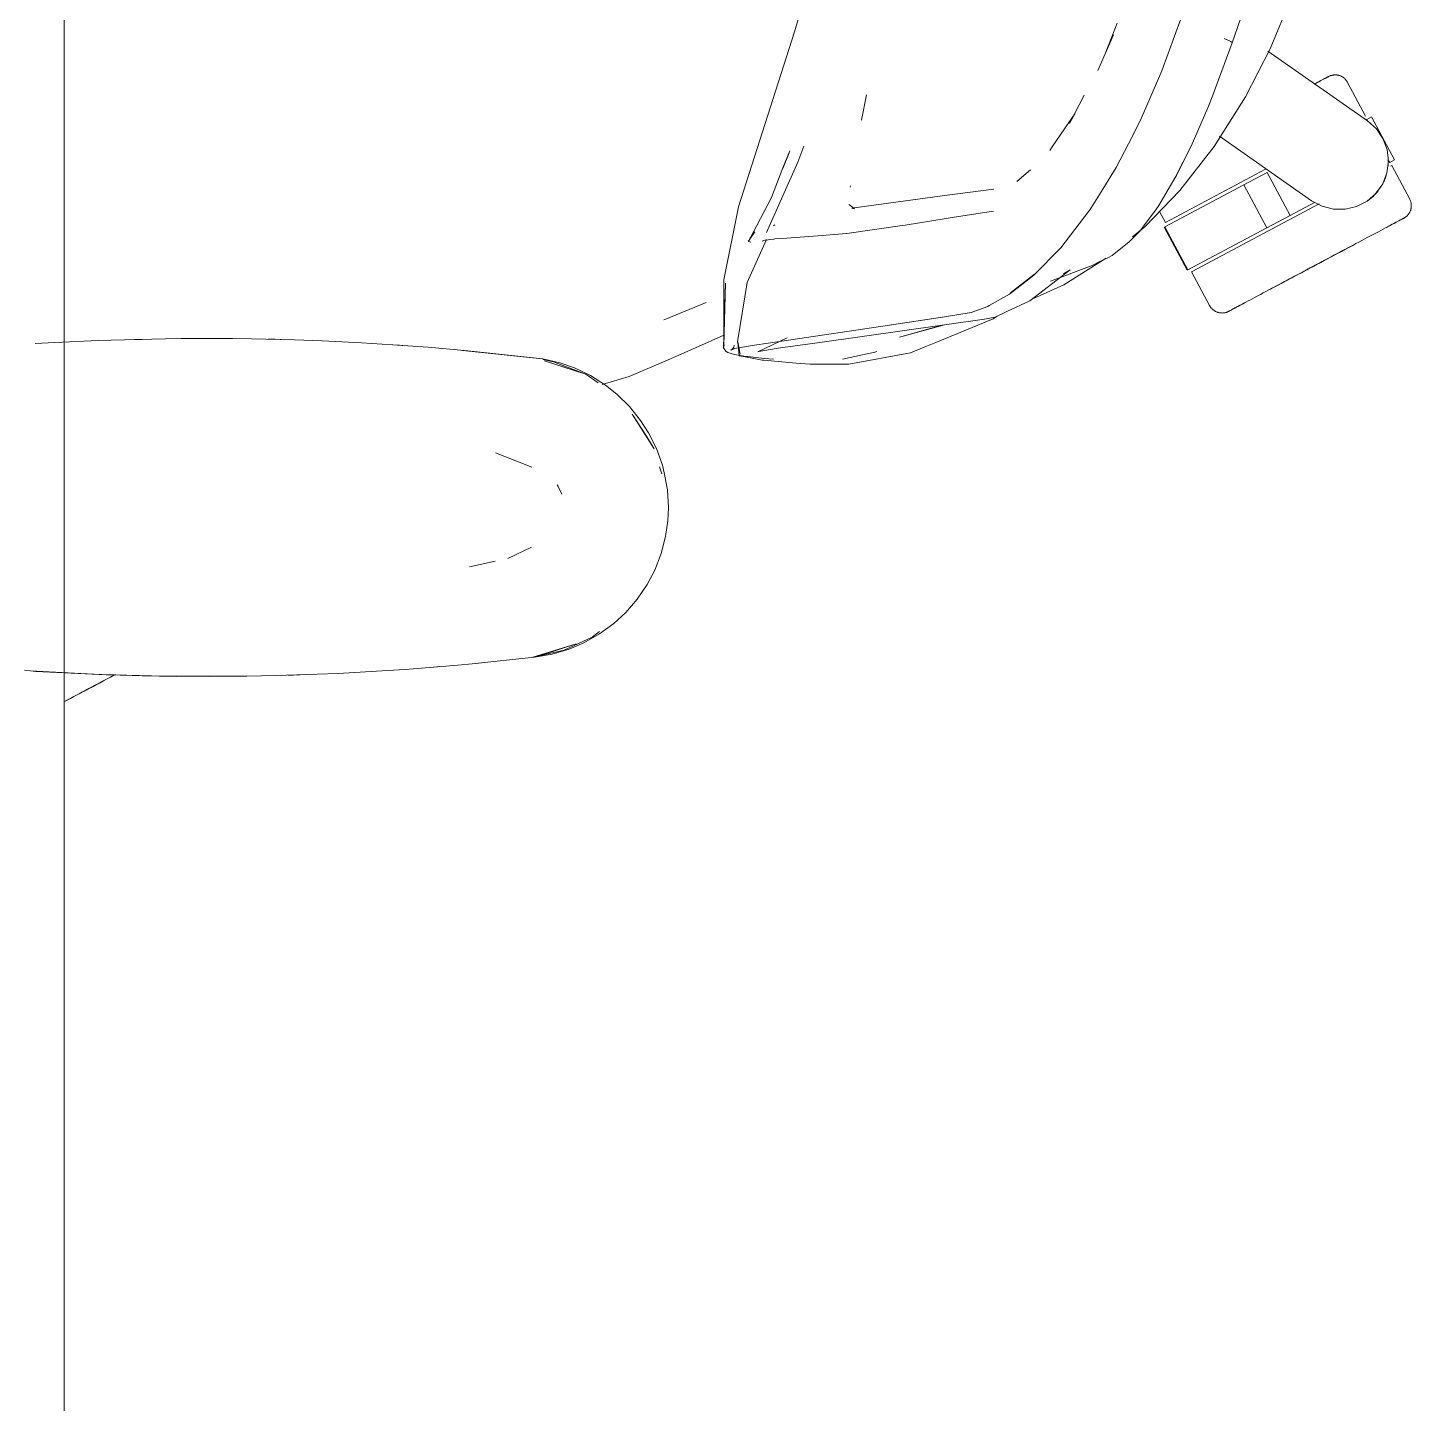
# Model space of a CAD drawing. Header units: millimetres. Extents: x 155920 to 295199, y -4084 to 97293.
# Drawn here: x 196222.9 to 196619.8, y 31136.2 to 31530.8 of the extents above; entities that cross this region are included whole.
import ezdxf

# ---------------------------------------------------------------- set-up
doc = ezdxf.new("R2010")
doc.units = ezdxf.units.MM
doc.header["$MEASUREMENT"] = 0
doc.layers.add('G-IMPT', color=8, linetype='CONTINUOUS', lineweight=9)
doc.layers.add('I-FURN', color=8, linetype='CONTINUOUS', lineweight=9)

msp = doc.modelspace()

# ---------------------------------------------------------------- linework, layer by layer
at = {"layer": 'G-IMPT'}
for p, q in [((196442.82, 31529.6), (196452, 31559.57)), ((196586.81, 31542.69), (196579.29, 31524.71)), ((196548.25, 31518.41), (196553.71, 31533.29)), ((196568.42, 31526.4), (196570.82, 31533.33)), ((196442.82, 31529.6), (196426.83, 31479.36)), ((196532.02, 31523.29), (196534.74, 31530.37)), ((196535.41, 31532.09), (196534.74, 31530.37)), ((196532.02, 31523.29), (196534.33, 31528.73)), ((196562.88, 31511.44), (196568.45, 31526.4)), ((196567.19, 31527.18), (196566.13, 31527.61)), ((196566.13, 31527.61), (196566.72, 31527.38)), ((196567.19, 31527.18), (196566.72, 31527.38)), ((196567.19, 31527.18), (196567.83, 31526.9)), ((196567.19, 31527.18), (196568.01, 31526.8)), ((196567.83, 31526.9), (196568.01, 31526.8)), ((196568.42, 31526.53), (196568.01, 31526.8)), ((196568.01, 31526.8), (196568.41, 31526.58)), ((196568.42, 31526.53), (196568.41, 31526.58)), ((196568.45, 31526.4), (196568.42, 31526.53)), ((196568.42, 31526.53), (196568.42, 31526.4)), ((196529.83, 31518.44), (196532.02, 31523.29)), ((196572.2, 31510.94), (196579.29, 31524.71)), ((196548.25, 31518.41), (196542.08, 31504.18)), ((196463.54, 31511.49), (196462.13, 31504.23)), ((196525.95, 31511.4), (196521.77, 31503.29)), ((196561.4, 31507.76), (196562.88, 31511.44)), ((196563.23, 31496.64), (196572.2, 31510.94)), ((196523.27, 31506.07), (196520.71, 31502.31)), ((196523.27, 31506.07), (196521.77, 31503.29)), ((196556.63, 31496.8), (196561.4, 31507.76)), ((196520.32, 31501.73), (196516.82, 31496.6)), ((196520.71, 31502.31), (196520.32, 31501.73)), ((196538.69, 31497.45), (196542.08, 31504.18)), ((196538.69, 31497.45), (196535.12, 31490.66)), ((196441.53, 31495.44), (196439.5, 31490.34)), ((196439.5, 31490.34), (196441.3, 31494.87)), ((196439.51, 31490.54), (196441.53, 31495.44)), ((196445.55, 31496.76), (196443.81, 31492.18)), ((196516.82, 31496.6), (196516.07, 31495.5)), ((196556.63, 31496.8), (196552.1, 31487.74)), ((196556.41, 31496.35), (196552.1, 31487.74)), ((196556.63, 31496.8), (196552.41, 31488.34)), ((196563.23, 31496.64), (196553.42, 31484.04)), ((196556.41, 31496.35), (196556.63, 31496.8)), ((196443.81, 31492.18), (196434.88, 31472.02)), ((196436.26, 31482.07), (196439.51, 31490.54)), ((196510.55, 31489.97), (196506.64, 31486.63)), ((196531.35, 31484.44), (196535.12, 31490.66)), ((196552.1, 31487.74), (196547.37, 31479.75)), ((196552.1, 31487.74), (196552.41, 31488.34)), ((196436.26, 31482.07), (196430.98, 31471.97)), ((196458.86, 31485.01), (196458.91, 31485.36)), ((196486.7, 31482.69), (196459.36, 31478.95)), ((196486.7, 31482.69), (196500.05, 31484.46)), ((196500.05, 31484.46), (196499.58, 31484.32)), ((196531.35, 31484.44), (196527.47, 31478.34)), ((196543.46, 31473.75), (196553.42, 31484.04)), ((196426.83, 31479.36), (196422.64, 31458.4)), ((196458.51, 31480.06), (196460.07, 31478.82)), ((196459.36, 31478.95), (196459.63, 31478.9)), ((196459.86, 31478.86), (196459.63, 31478.9)), ((196494.89, 31477.33), (196499.96, 31478.08)), ((196519.28, 31467.65), (196527.3, 31478.08)), ((196527.3, 31478.08), (196527.47, 31478.34)), ((196541.79, 31472.33), (196546.51, 31478.46)), ((196546.51, 31478.46), (196547.37, 31479.75)), ((196437.26, 31474.19), (196436.82, 31473.92)), ((196457.85, 31471.69), (196473.07, 31473.89)), ((196473.07, 31473.89), (196474.62, 31474.14)), ((196474.62, 31474.14), (196486.39, 31476.01)), ((196488.05, 31476.27), (196486.39, 31476.01)), ((196494.89, 31477.33), (196488.05, 31476.27)), ((196539.79, 31470.75), (196543.46, 31473.75)), ((196429.27, 31457.7), (196434.85, 31469.99)), ((196429.63, 31469.51), (196429.59, 31469.68)), ((196429.63, 31469.51), (196431.47, 31472.21)), ((196429.63, 31469.51), (196430.98, 31471.97)), ((196433.61, 31469.54), (196434.38, 31469.82)), ((196434.44, 31469.84), (196434.38, 31469.82)), ((196436.9, 31470.13), (196434.44, 31469.84)), ((196436.9, 31470.13), (196437.27, 31470.17)), ((196440.68, 31470.42), (196437.27, 31470.17)), ((196440.68, 31470.42), (196449.53, 31471.06)), ((196457.77, 31471.67), (196449.53, 31471.06)), ((196457.85, 31471.69), (196457.77, 31471.67)), ((196541.79, 31472.33), (196538.9, 31469.3)), ((196429.65, 31469.38), (196429.63, 31469.51)), ((196430.34, 31469.23), (196429.65, 31469.38)), ((196511.54, 31459.74), (196519.28, 31467.65)), ((196534.03, 31465.44), (196538.9, 31469.3)), ((196516.32, 31458.07), (196528.23, 31462.58)), ((196531.54, 31464.13), (196520.09, 31457.01)), ((196530.46, 31463.65), (196528.23, 31462.58)), ((196532.9, 31464.83), (196530.46, 31463.65)), ((196531.54, 31464.13), (196532.31, 31464.63)), ((196532.9, 31464.83), (196534.03, 31465.44)), ((196422.64, 31458.4), (196422.59, 31439.53)), ((196429.27, 31457.7), (196426.55, 31440.66)), ((196511.54, 31459.74), (196504.58, 31454.33)), ((196504.8, 31454.65), (196511.75, 31460.05)), ((196511.75, 31460.05), (196508.18, 31457.24)), ((196521.98, 31461.3), (196510.33, 31452.39)), ((196521.98, 31461.3), (196520.03, 31460.19)), ((196423.07, 31457.51), (196422.49, 31439.07)), ((196423.07, 31457.51), (196422.59, 31439.53)), ((196504.58, 31454.33), (196498.74, 31451.04)), ((196504.8, 31454.65), (196508.18, 31457.24)), ((196520.09, 31457.01), (196511.46, 31453.03)), ((196417.49, 31451.97), (196405.64, 31447.05)), ((196498.32, 31450.82), (196493.53, 31449.07)), ((196498.32, 31450.82), (196498.74, 31451.04)), ((196510.33, 31452.39), (196503.75, 31449.32)), ((196405.37, 31446.94), (196405.64, 31447.05)), ((196450.18, 31440.43), (196497.4, 31447.11)), ((196470.09, 31445.38), (196485.28, 31447.7)), ((196470.7, 31445.47), (196485.86, 31447.77)), ((196470.7, 31445.47), (196485.28, 31447.7)), ((196499.83, 31447.27), (196483.38, 31440.47)), ((196493.53, 31449.07), (196485.86, 31447.77)), ((196497.4, 31447.11), (196500.39, 31447.75)), ((196501, 31448.04), (196499.83, 31447.27)), ((196503.75, 31449.32), (196500.39, 31447.75)), ((196414.43, 31438.94), (196422.6, 31442.51)), ((196470.09, 31445.38), (196439.22, 31440.82)), ((196472.98, 31441.98), (196485.92, 31445.49)), ((196472.98, 31441.98), (196484.87, 31445.34)), ((196230.68, 31440.41), (196225.02, 31440.12)), ((196230.68, 31440.41), (196243.24, 31441.02)), ((196246.79, 31441.15), (196243.24, 31441.02)), ((196262.46, 31441.52), (196246.79, 31441.15)), ((196250.83, 31441.23), (196253.51, 31441.35)), ((196255.73, 31441.35), (196253.51, 31441.35)), ((196262.46, 31441.52), (196266.97, 31441.58)), ((196266.97, 31441.58), (196281.68, 31441.57)), ((196287.15, 31441.5), (196281.68, 31441.57)), ((196287.15, 31441.5), (196299.46, 31441.2)), ((196293.93, 31441.36), (196291.85, 31441.36)), ((196295.59, 31441.28), (196293.93, 31441.36)), ((196307.34, 31440.91), (196299.46, 31441.2)), ((196307.34, 31440.91), (196318.64, 31440.37)), ((196327.52, 31439.81), (196318.64, 31440.37)), ((196327.52, 31439.81), (196337.8, 31439.08)), ((196329.56, 31439.67), (196327.65, 31439.76)), ((196329.56, 31439.67), (196330.98, 31439.54)), ((196349.2, 31438.09), (196337.8, 31439.08)), ((196370.64, 31435.74), (196347.68, 31438.2)), ((196347.68, 31438.2), (196367.82, 31436.07)), ((196370.64, 31435.74), (196349.2, 31438.09)), ((196406.6, 31435.52), (196414.43, 31438.94)), ((196422.46, 31438.95), (196422.65, 31439.82)), ((196422.46, 31438.95), (196422.86, 31438.38)), ((196422.49, 31439.07), (196422.59, 31439.53)), ((196422.59, 31439.53), (196422.63, 31439.71)), ((196422.65, 31439.82), (196422.63, 31439.71)), ((196423.23, 31437.89), (196422.86, 31438.38)), ((196423.23, 31437.89), (196423.77, 31437.56)), ((196425.72, 31438.77), (196424.62, 31438.21)), ((196425.12, 31438.61), (196424.62, 31438.21)), ((196425.1, 31438.6), (196431.37, 31439.71)), ((196425.72, 31438.77), (196425.1, 31438.6)), ((196425.44, 31439.15), (196425.12, 31438.61)), ((196425.44, 31439.15), (196425.52, 31439.65)), ((196427.24, 31437.07), (196426.55, 31440.66)), ((196427.24, 31437.07), (196426.61, 31440.62)), ((196426.61, 31440.62), (196427, 31436.66)), ((196439.22, 31440.82), (196431.37, 31439.71)), ((196440.77, 31441.81), (196432.33, 31437.8)), ((196432.33, 31437.8), (196433.2, 31437.95)), ((196433.2, 31437.95), (196438.22, 31438.78)), ((196438.22, 31438.78), (196439.52, 31438.99)), ((196450.18, 31440.43), (196439.52, 31438.99)), ((196465.9, 31437.7), (196466.48, 31437.86)), ((196476.16, 31437.49), (196480.02, 31439.08)), ((196483.38, 31440.47), (196480.02, 31439.08)), ((196370.64, 31435.74), (196367.82, 31436.07)), ((196370.64, 31435.74), (196375.6, 31434.59)), ((196370.71, 31435.53), (196373.77, 31434.95)), ((196382.99, 31431.34), (196371.13, 31435.16)), ((196380.28, 31432.24), (196371.13, 31435.16)), ((196373.77, 31434.95), (196381.95, 31431.75)), ((196379.73, 31433.14), (196375.6, 31434.59)), ((196395.47, 31430.66), (196406.6, 31435.52)), ((196425.63, 31437.01), (196423.77, 31437.56)), ((196428.91, 31436.48), (196425.63, 31437.01)), ((196429.32, 31436.22), (196427, 31436.66)), ((196428.91, 31436.48), (196429.52, 31436.4)), ((196429.32, 31436.22), (196433.57, 31435.41)), ((196434.16, 31435.89), (196429.52, 31436.4)), ((196434.04, 31435.37), (196433.57, 31435.41)), ((196443.37, 31434.56), (196434.04, 31435.37)), ((196434.21, 31435.89), (196436.8, 31435.67)), ((196443.37, 31434.56), (196447.32, 31434.22)), ((196447.32, 31434.22), (196451.49, 31434.22)), ((196458.46, 31434.25), (196451.49, 31434.22)), ((196456.6, 31435.66), (196465.9, 31437.7)), ((196458.46, 31434.25), (196476.16, 31437.49)), ((196384.31, 31430.95), (196379.73, 31433.14)), ((196382.99, 31431.34), (196380.28, 31432.24)), ((196382.99, 31431.34), (196386.57, 31428.92)), ((196384.31, 31430.95), (196388.64, 31428.22)), ((196395.47, 31430.66), (196387.65, 31428.41)), ((196391.94, 31425.6), (196388.64, 31428.22)), ((196395.55, 31422.05), (196391.94, 31425.6)), ((196395.55, 31422.05), (196398.74, 31418.07)), ((196402.6, 31409.92), (196396.28, 31419.87)), ((196400.44, 31413.59), (196396.28, 31419.87)), ((196401.01, 31414.52), (196398.74, 31418.07)), ((196403.25, 31410.01), (196401.01, 31414.52)), ((196402.6, 31409.92), (196400.44, 31413.59)), ((196357.12, 31408.84), (196367.54, 31404.7)), ((196403.25, 31410.01), (196404.96, 31405.24)), ((196404.16, 31404.8), (196404.78, 31402.77)), ((196405.52, 31403.11), (196404.96, 31405.24)), ((196406.4, 31398.16), (196405.52, 31403.11)), ((196375.07, 31399.17), (196374.77, 31399.62)), ((196376.08, 31396.95), (196375.07, 31399.17)), ((196406.7, 31393.12), (196406.4, 31398.16)), ((196406.7, 31393.12), (196406.53, 31389.28)), ((196405.88, 31384.76), (196406.53, 31389.28)), ((196405.88, 31384.76), (196404.62, 31379.9)), ((196367.45, 31381.75), (196360.67, 31378.48)), ((196402.78, 31375.18), (196404.62, 31379.9)), ((196349.62, 31376.14), (196357.05, 31377.71)), ((196400.59, 31371.02), (196402.78, 31375.18)), ((196400.59, 31371.02), (196397.76, 31366.85)), ((196397.76, 31366.85), (196394.44, 31363.02)), ((196391, 31359.85), (196394.44, 31363.02)), ((196391, 31359.85), (196386.92, 31356.86)), ((196376.79, 31352.22), (196384.85, 31355.95)), ((196382.48, 31354.34), (196386.92, 31356.86)), ((196386.96, 31357.55), (196384.85, 31355.95)), ((196367.82, 31350.17), (196380.28, 31354)), ((196367.82, 31350.17), (196371.13, 31351.09)), ((196368.33, 31350.17), (196373.38, 31351.07)), ((196376.79, 31352.22), (196368.38, 31350.3)), ((196380.28, 31354), (196371.13, 31351.09)), ((196378.24, 31352.53), (196373.38, 31351.07)), ((196382.48, 31354.34), (196378.24, 31352.53)), ((196331.22, 31346.67), (196326.13, 31346.35)), ((196331.22, 31346.67), (196346.28, 31347.92)), ((196339.4, 31347.32), (196341.08, 31347.49)), ((196346.28, 31347.92), (196350.41, 31348.27)), ((196350.41, 31348.27), (196368.33, 31350.17)), ((196223.64, 31346.24), (196221.99, 31346.49)), ((196245.42, 31345.15), (196223.64, 31346.24)), ((196223.64, 31346.24), (196225.24, 31346.12)), ((196245.42, 31345.15), (196225.24, 31346.12)), ((196244.21, 31345.19), (196233.39, 31345.74)), ((196265.61, 31344.68), (196244.21, 31345.19)), ((196255.77, 31344.85), (196244.21, 31345.19)), ((196244.21, 31345.19), (196245.42, 31345.15)), ((196265.61, 31344.68), (196245.42, 31345.15)), ((196285.79, 31344.73), (196255.77, 31344.85)), ((196265.61, 31344.68), (196255.77, 31344.85)), ((196255.77, 31344.85), (196275, 31344.64)), ((196263.57, 31344.7), (196261.66, 31344.78)), ((196265.61, 31344.72), (196263.57, 31344.7)), ((196285.79, 31344.73), (196265.61, 31344.68)), ((196285.79, 31344.73), (196275, 31344.64)), ((196285.79, 31344.73), (196294.21, 31344.9)), ((196305.97, 31345.28), (196294.21, 31344.9)), ((196299.15, 31345.03), (196297.65, 31345.02)), ((196301.08, 31345.14), (196299.15, 31345.03)), ((196305.97, 31345.28), (196311.99, 31345.54)), ((196326.13, 31346.35), (196311.99, 31345.54))]:
    msp.add_line(p, q, dxfattribs=at)
at = {"layer": 'I-FURN'}
for p, q in [((196233.39, 30207.34), (196233.39, 32207.34)), ((196578.67, 31524.04), (196607.26, 31504.02)), ((196591.93, 31514.54), (196592.47, 31514.82)), ((196592.74, 31514.97), (196592.23, 31514.69)), ((196592.47, 31514.82), (196592.97, 31515.09)), ((196593.23, 31515.22), (196592.74, 31514.97)), ((196592.97, 31515.09), (196593.43, 31515.33)), ((196593.67, 31515.46), (196593.23, 31515.22)), ((196593.43, 31515.33), (196593.86, 31515.56)), ((196594.08, 31515.68), (196593.67, 31515.46)), ((196593.86, 31515.56), (196594.26, 31515.77)), ((196594.45, 31515.88), (196594.08, 31515.68)), ((196594.26, 31515.77), (196594.61, 31515.96)), ((196594.79, 31516.05), (196594.45, 31515.88)), ((196594.61, 31515.96), (196594.93, 31516.13)), ((196595.09, 31516.21), (196594.79, 31516.05)), ((196594.93, 31516.13), (196595.21, 31516.28)), ((196595.35, 31516.35), (196595.09, 31516.21)), ((196595.21, 31516.28), (196595.45, 31516.41)), ((196595.56, 31516.47), (196595.35, 31516.35)), ((196595.45, 31516.41), (196595.65, 31516.51)), ((196595.74, 31516.56), (196595.56, 31516.47)), ((196595.65, 31516.51), (196595.81, 31516.6)), ((196595.88, 31516.64), (196595.74, 31516.56)), ((196595.81, 31516.6), (196595.94, 31516.66)), ((196595.99, 31516.69), (196595.88, 31516.64)), ((196595.94, 31516.66), (196596.02, 31516.71)), ((196596.05, 31516.72), (196595.99, 31516.69)), ((196596.02, 31516.71), (196596.06, 31516.73)), ((196596.07, 31516.73), (196596.05, 31516.72)), ((196596.06, 31516.73), (196596.07, 31516.73)), ((196596.07, 31516.73), (196596.21, 31516.81)), ((196596.21, 31516.81), (196596.36, 31516.87)), ((196596.36, 31516.87), (196596.51, 31516.93)), ((196596.51, 31516.93), (196596.66, 31516.99)), ((196596.66, 31516.99), (196596.81, 31517.04)), ((196596.81, 31517.04), (196596.97, 31517.08)), ((196596.97, 31517.08), (196597.12, 31517.12)), ((196597.12, 31517.12), (196597.28, 31517.15)), ((196597.28, 31517.15), (196597.44, 31517.17)), ((196597.44, 31517.17), (196597.6, 31517.19)), ((196597.6, 31517.19), (196597.76, 31517.2)), ((196597.76, 31517.2), (196597.92, 31517.2)), ((196597.92, 31517.2), (196598.08, 31517.2)), ((196598.08, 31517.2), (196598.24, 31517.19)), ((196598.24, 31517.19), (196598.41, 31517.18)), ((196598.41, 31517.18), (196598.57, 31517.16)), ((196598.57, 31517.16), (196598.72, 31517.13)), ((196598.72, 31517.13), (196598.88, 31517.1)), ((196598.88, 31517.1), (196599.04, 31517.06)), ((196599.04, 31517.06), (196599.19, 31517.01)), ((196599.19, 31517.01), (196599.34, 31516.96)), ((196599.34, 31516.96), (196599.49, 31516.9)), ((196599.49, 31516.9), (196599.64, 31516.84)), ((196599.64, 31516.84), (196599.79, 31516.77)), ((196599.79, 31516.77), (196599.93, 31516.69)), ((196599.93, 31516.69), (196600.07, 31516.61)), ((196600.07, 31516.61), (196600.2, 31516.52)), ((196600.2, 31516.52), (196600.34, 31516.43)), ((196600.34, 31516.43), (196600.46, 31516.33)), ((196600.46, 31516.33), (196600.59, 31516.23)), ((196600.59, 31516.23), (196600.71, 31516.12)), ((196600.71, 31516.12), (196600.82, 31516.01)), ((196600.82, 31516.01), (196600.94, 31515.89)), ((196600.94, 31515.89), (196601.04, 31515.77)), ((196601.04, 31515.77), (196601.14, 31515.64)), ((196601.14, 31515.64), (196601.24, 31515.51)), ((196601.24, 31515.51), (196601.33, 31515.38)), ((196601.33, 31515.38), (196601.42, 31515.24)), ((196601.42, 31515.24), (196601.5, 31515.1)), ((196601.5, 31515.1), (196601.52, 31515.07)), ((196606.67, 31505.38), (196601.52, 31515.07)), ((196607.02, 31504.44), (196608.42, 31505.18)), ((196607.11, 31504.48), (196607.02, 31504.44)), ((196607.26, 31504.02), (196609.77, 31501.76)), ((196614.99, 31492.82), (196608.42, 31505.18)), ((196609.77, 31501.76), (196611.67, 31498.98)), ((196591.21, 31481.09), (196564.78, 31499.6)), ((196611.67, 31498.98), (196612.84, 31495.81)), ((196612.84, 31495.81), (196613.22, 31492.46)), ((196549.27, 31474.87), (196577.97, 31490.12)), ((196613.22, 31492.46), (196612.8, 31489.12)), ((196613.19, 31492.83), (196613.59, 31492.08)), ((196614.99, 31492.82), (196613.59, 31492.08)), ((196613.59, 31492.08), (196613.68, 31492.12)), ((196613.8, 31491.05), (196614.18, 31491.25)), ((196619.33, 31481.57), (196614.18, 31491.25)), ((196549.09, 31473.63), (196571.8, 31485.71)), ((196571.8, 31485.71), (196578.44, 31489.24)), ((196578.37, 31473.35), (196571.8, 31485.71)), ((196585.01, 31476.88), (196578.44, 31489.24)), ((196611.58, 31485.97), (196609.64, 31483.21)), ((196612.8, 31489.12), (196611.58, 31485.97)), ((196609.64, 31483.21), (196607.1, 31480.99)), ((196607.39, 31481.19), (196608.81, 31482.35)), ((196608.81, 31482.35), (196611.1, 31485.13)), ((196619.33, 31481.57), (196619.4, 31481.42)), ((196547.6, 31478.02), (196549.27, 31474.87)), ((196556.79, 31460.74), (196593.39, 31480.2)), ((196592.07, 31480.63), (196585.01, 31476.88)), ((196594.18, 31479.51), (196591.21, 31481.09)), ((196597.45, 31478.68), (196594.18, 31479.51)), ((196600.83, 31478.65), (196597.45, 31478.68)), ((196604.11, 31479.44), (196600.83, 31478.65)), ((196607.1, 31480.99), (196604.11, 31479.44)), ((196619.2, 31477.56), (196619.12, 31477.43)), ((196619.28, 31477.7), (196619.2, 31477.56)), ((196619.36, 31477.85), (196619.28, 31477.7)), ((196619.43, 31477.99), (196619.36, 31477.85)), ((196619.4, 31481.42), (196619.47, 31481.28)), ((196619.49, 31478.14), (196619.43, 31477.99)), ((196619.47, 31481.28), (196619.53, 31481.13)), ((196619.55, 31478.29), (196619.49, 31478.14)), ((196619.53, 31481.13), (196619.58, 31480.98)), ((196619.61, 31478.44), (196619.55, 31478.29)), ((196619.58, 31480.98), (196619.63, 31480.82)), ((196619.65, 31478.6), (196619.61, 31478.44)), ((196619.63, 31480.82), (196619.68, 31480.67)), ((196619.69, 31478.75), (196619.65, 31478.6)), ((196619.68, 31480.67), (196619.71, 31480.51)), ((196619.73, 31478.91), (196619.69, 31478.75)), ((196619.71, 31480.51), (196619.74, 31480.35)), ((196619.75, 31479.07), (196619.73, 31478.91)), ((196619.74, 31480.35), (196619.77, 31480.19)), ((196619.77, 31479.23), (196619.75, 31479.07)), ((196619.77, 31480.19), (196619.78, 31480.03)), ((196619.79, 31479.39), (196619.77, 31479.23)), ((196619.78, 31480.03), (196619.79, 31479.87)), ((196619.79, 31479.87), (196619.8, 31479.71)), ((196619.8, 31479.55), (196619.79, 31479.39)), ((196619.8, 31479.71), (196619.8, 31479.55)), ((196555.66, 31461.27), (196549.09, 31473.63)), ((196585.01, 31476.88), (196578.37, 31473.35)), ((196612.36, 31473.3), (196612.96, 31473.62)), ((196613.27, 31473.78), (196612.69, 31473.47)), ((196612.96, 31473.62), (196613.53, 31473.92)), ((196613.82, 31474.08), (196613.27, 31473.78)), ((196613.53, 31473.92), (196614.06, 31474.2)), ((196614.34, 31474.35), (196613.82, 31474.08)), ((196614.06, 31474.2), (196614.56, 31474.47)), ((196614.82, 31474.61), (196614.34, 31474.35)), ((196614.56, 31474.47), (196615.03, 31474.72)), ((196615.27, 31474.84), (196614.82, 31474.61)), ((196615.03, 31474.72), (196615.46, 31474.95)), ((196615.68, 31475.06), (196615.27, 31474.84)), ((196615.46, 31474.95), (196615.85, 31475.16)), ((196616.05, 31475.26), (196615.68, 31475.06)), ((196615.85, 31475.16), (196616.21, 31475.34)), ((196616.39, 31475.44), (196616.05, 31475.26)), ((196616.21, 31475.34), (196616.53, 31475.51)), ((196616.68, 31475.6), (196616.39, 31475.44)), ((196616.53, 31475.51), (196616.81, 31475.66)), ((196616.94, 31475.73), (196616.68, 31475.6)), ((196616.81, 31475.66), (196617.05, 31475.79)), ((196617.16, 31475.85), (196616.94, 31475.73)), ((196617.05, 31475.79), (196617.25, 31475.9)), ((196617.34, 31475.95), (196617.16, 31475.85)), ((196617.25, 31475.9), (196617.41, 31475.98)), ((196617.48, 31476.02), (196617.34, 31475.95)), ((196617.41, 31475.98), (196617.53, 31476.05)), ((196617.58, 31476.07), (196617.48, 31476.02)), ((196617.53, 31476.05), (196617.61, 31476.09)), ((196617.64, 31476.11), (196617.58, 31476.07)), ((196617.61, 31476.09), (196617.66, 31476.11)), ((196617.66, 31476.12), (196617.64, 31476.11)), ((196617.7, 31476.14), (196617.66, 31476.12)), ((196617.66, 31476.11), (196617.66, 31476.12)), ((196617.84, 31476.22), (196617.7, 31476.14)), ((196617.98, 31476.3), (196617.84, 31476.22)), ((196618.11, 31476.39), (196617.98, 31476.3)), ((196618.24, 31476.49), (196618.11, 31476.39)), ((196618.36, 31476.59), (196618.24, 31476.49)), ((196618.49, 31476.7), (196618.36, 31476.59)), ((196618.6, 31476.81), (196618.49, 31476.7)), ((196618.71, 31476.92), (196618.6, 31476.81)), ((196618.82, 31477.04), (196618.71, 31476.92)), ((196618.93, 31477.17), (196618.82, 31477.04)), ((196619.02, 31477.3), (196618.93, 31477.17)), ((196619.12, 31477.43), (196619.02, 31477.3)), ((196548.92, 31473.54), (196555.49, 31461.18)), ((196578.37, 31473.35), (196555.66, 31461.27)), ((196604.78, 31469.27), (196605.65, 31469.73)), ((196605.65, 31469.73), (196606.49, 31470.18)), ((196606.49, 31470.18), (196607.32, 31470.62)), ((196607.32, 31470.62), (196608.12, 31471.04)), ((196608.12, 31471.04), (196608.89, 31471.46)), ((196608.89, 31471.46), (196609.64, 31471.85)), ((196609.64, 31471.85), (196610.37, 31472.24)), ((196610.37, 31472.24), (196611.06, 31472.61)), ((196611.06, 31472.61), (196611.72, 31472.96)), ((196611.72, 31472.96), (196612.36, 31473.3)), ((196597.25, 31465.27), (196598.24, 31465.79)), ((196598.76, 31466.07), (196597.78, 31465.55)), ((196598.24, 31465.79), (196599.21, 31466.31)), ((196599.73, 31466.58), (196598.76, 31466.07)), ((196599.21, 31466.31), (196600.17, 31466.82)), ((196600.69, 31467.09), (196599.73, 31466.58)), ((196600.17, 31466.82), (196601.12, 31467.32)), ((196601.63, 31467.59), (196600.69, 31467.09)), ((196601.12, 31467.32), (196602.06, 31467.82)), ((196602.56, 31468.09), (196601.63, 31467.59)), ((196602.06, 31467.82), (196602.98, 31468.31)), ((196603.48, 31468.57), (196602.56, 31468.09)), ((196602.98, 31468.31), (196603.89, 31468.8)), ((196603.89, 31468.8), (196604.78, 31469.27)), ((196590.79, 31461.83), (196589.78, 31461.29)), ((196590.24, 31461.54), (196591.25, 31462.07)), ((196591.79, 31462.36), (196590.79, 31461.83)), ((196591.25, 31462.07), (196592.25, 31462.61)), ((196592.8, 31462.9), (196591.79, 31462.36)), ((196592.25, 31462.61), (196593.26, 31463.14)), ((196593.8, 31463.43), (196592.8, 31462.9)), ((196593.26, 31463.14), (196594.26, 31463.68)), ((196594.8, 31463.96), (196593.8, 31463.43)), ((196594.26, 31463.68), (196595.26, 31464.21)), ((196595.8, 31464.49), (196594.8, 31463.96)), ((196595.26, 31464.21), (196596.26, 31464.74)), ((196596.8, 31465.02), (196595.8, 31464.49)), ((196596.26, 31464.74), (196597.25, 31465.27)), ((196597.78, 31465.55), (196596.8, 31465.02)), ((196556.79, 31460.74), (196561.94, 31451.05)), ((196582.49, 31457.41), (196583.42, 31457.91)), ((196583.92, 31458.18), (196582.99, 31457.68)), ((196583.42, 31457.91), (196584.36, 31458.41)), ((196584.87, 31458.68), (196583.92, 31458.18)), ((196584.36, 31458.41), (196585.32, 31458.92)), ((196585.84, 31459.2), (196584.87, 31458.68)), ((196585.32, 31458.92), (196586.29, 31459.43)), ((196586.81, 31459.71), (196585.84, 31459.2)), ((196586.29, 31459.43), (196587.26, 31459.95)), ((196587.8, 31460.24), (196586.81, 31459.71)), ((196587.26, 31459.95), (196588.25, 31460.48)), ((196588.79, 31460.76), (196587.8, 31460.24)), ((196588.25, 31460.48), (196589.25, 31461.01)), ((196589.78, 31461.29), (196588.79, 31460.76)), ((196589.25, 31461.01), (196590.24, 31461.54)), ((196575.01, 31453.44), (196575.75, 31453.83)), ((196575.75, 31453.83), (196576.51, 31454.24)), ((196576.51, 31454.24), (196577.3, 31454.65)), ((196577.3, 31454.65), (196578.11, 31455.09)), ((196578.11, 31455.09), (196578.94, 31455.53)), ((196579.4, 31455.77), (196578.56, 31455.32)), ((196578.94, 31455.53), (196579.8, 31455.99)), ((196580.27, 31456.24), (196579.4, 31455.77)), ((196579.8, 31455.99), (196580.68, 31456.45)), ((196581.16, 31456.71), (196580.27, 31456.24)), ((196580.68, 31456.45), (196581.57, 31456.93)), ((196582.06, 31457.19), (196581.16, 31456.71)), ((196581.57, 31456.93), (196582.49, 31457.41)), ((196582.99, 31457.68), (196582.06, 31457.19)), ((196561.96, 31451.01), (196561.94, 31451.05)), ((196562.04, 31450.87), (196561.96, 31451.01)), ((196562.12, 31450.74), (196562.04, 31450.87)), ((196562.21, 31450.6), (196562.12, 31450.74)), ((196562.31, 31450.47), (196562.21, 31450.6)), ((196562.41, 31450.35), (196562.31, 31450.47)), ((196562.52, 31450.23), (196562.41, 31450.35)), ((196562.63, 31450.11), (196562.52, 31450.23)), ((196562.74, 31450), (196562.63, 31450.11)), ((196562.86, 31449.89), (196562.74, 31450)), ((196562.99, 31449.79), (196562.86, 31449.89)), ((196563.12, 31449.69), (196562.99, 31449.79)), ((196567.89, 31449.65), (196568.11, 31449.77)), ((196568.24, 31449.84), (196568, 31449.71)), ((196568.11, 31449.77), (196568.37, 31449.91)), ((196568.52, 31449.99), (196568.24, 31449.84)), ((196568.37, 31449.91), (196568.66, 31450.06)), ((196568.84, 31450.16), (196568.52, 31449.99)), ((196568.66, 31450.06), (196569, 31450.24)), ((196569.19, 31450.35), (196568.84, 31450.16)), ((196569, 31450.24), (196569.37, 31450.44)), ((196569.59, 31450.56), (196569.19, 31450.35)), ((196569.37, 31450.44), (196569.78, 31450.66)), ((196570.02, 31450.78), (196569.59, 31450.56)), ((196569.78, 31450.66), (196570.23, 31450.9)), ((196570.48, 31451.03), (196570.02, 31450.78)), ((196570.23, 31450.9), (196570.71, 31451.15)), ((196570.98, 31451.3), (196570.48, 31451.03)), ((196570.71, 31451.15), (196571.23, 31451.43)), ((196571.52, 31451.58), (196570.98, 31451.3)), ((196571.23, 31451.43), (196571.78, 31451.72)), ((196572.09, 31451.89), (196571.52, 31451.58)), ((196571.78, 31451.72), (196572.36, 31452.03)), ((196572.36, 31452.03), (196572.98, 31452.36)), ((196572.98, 31452.36), (196573.63, 31452.7)), ((196573.63, 31452.7), (196574.3, 31453.06)), ((196574.3, 31453.06), (196575.01, 31453.44)), ((196563.25, 31449.6), (196563.12, 31449.69)), ((196563.38, 31449.51), (196563.25, 31449.6)), ((196563.52, 31449.43), (196563.38, 31449.51)), ((196563.66, 31449.35), (196563.52, 31449.43)), ((196563.81, 31449.28), (196563.66, 31449.35)), ((196563.96, 31449.22), (196563.81, 31449.28)), ((196564.11, 31449.16), (196563.96, 31449.22)), ((196564.26, 31449.11), (196564.11, 31449.16)), ((196564.41, 31449.06), (196564.26, 31449.11)), ((196564.57, 31449.02), (196564.41, 31449.06)), ((196564.73, 31448.99), (196564.57, 31449.02)), ((196564.89, 31448.96), (196564.73, 31448.99)), ((196565.05, 31448.94), (196564.89, 31448.96)), ((196565.21, 31448.92), (196565.05, 31448.94)), ((196565.37, 31448.92), (196565.21, 31448.92)), ((196565.53, 31448.91), (196565.37, 31448.92)), ((196565.69, 31448.92), (196565.53, 31448.91)), ((196565.85, 31448.93), (196565.69, 31448.92)), ((196566.01, 31448.95), (196565.85, 31448.93)), ((196566.17, 31448.97), (196566.01, 31448.95)), ((196566.33, 31449), (196566.17, 31448.97)), ((196566.49, 31449.04), (196566.33, 31449)), ((196566.64, 31449.08), (196566.49, 31449.04)), ((196566.8, 31449.13), (196566.64, 31449.08)), ((196566.95, 31449.18), (196566.8, 31449.13)), ((196567.1, 31449.25), (196566.95, 31449.18)), ((196567.24, 31449.31), (196567.1, 31449.25)), ((196567.39, 31449.39), (196567.24, 31449.31)), ((196567.43, 31449.41), (196567.39, 31449.39)), ((196567.39, 31449.39), (196567.41, 31449.4)), ((196567.39, 31449.39), (196567.39, 31449.39)), ((196567.41, 31449.4), (196567.47, 31449.43)), ((196567.52, 31449.45), (196567.43, 31449.41)), ((196567.47, 31449.43), (196567.57, 31449.48)), ((196567.64, 31449.52), (196567.52, 31449.45)), ((196567.57, 31449.48), (196567.71, 31449.56)), ((196567.8, 31449.61), (196567.64, 31449.52)), ((196567.71, 31449.56), (196567.89, 31449.65)), ((196568, 31449.71), (196567.8, 31449.61)), ((196243.67, 31342.87), (196242.67, 31342.34)), ((196243.13, 31342.58), (196244.13, 31343.12)), ((196244.67, 31343.4), (196243.67, 31342.87)), ((196244.13, 31343.12), (196245.13, 31343.65)), ((196245.67, 31343.94), (196244.67, 31343.4)), ((196245.13, 31343.65), (196246.13, 31344.18)), ((196246.67, 31344.46), (196245.67, 31343.94)), ((196246.13, 31344.18), (196247.12, 31344.71)), ((196247.65, 31344.99), (196246.67, 31344.46)), ((196247.12, 31344.71), (196248.11, 31345.23)), ((196235.71, 31338.64), (196234.74, 31338.12)), ((196235.19, 31338.36), (196236.16, 31338.88)), ((196236.68, 31339.16), (196235.71, 31338.64)), ((196236.16, 31338.88), (196237.13, 31339.4)), ((196237.67, 31339.68), (196236.68, 31339.16)), ((196237.13, 31339.4), (196238.12, 31339.92)), ((196238.66, 31340.21), (196237.67, 31339.68)), ((196238.12, 31339.92), (196239.12, 31340.45)), ((196239.65, 31340.74), (196238.66, 31340.21)), ((196239.12, 31340.45), (196240.11, 31340.98)), ((196240.66, 31341.27), (196239.65, 31340.74)), ((196240.11, 31340.98), (196241.12, 31341.51)), ((196241.66, 31341.8), (196240.66, 31341.27)), ((196241.12, 31341.51), (196242.12, 31342.05)), ((196242.67, 31342.34), (196241.66, 31341.8)), ((196242.12, 31342.05), (196243.13, 31342.58)), ((196233.29, 31337.35), (196234.23, 31337.85)), ((196234.74, 31338.12), (196233.79, 31337.62)), ((196234.23, 31337.85), (196235.19, 31338.36))]:
    msp.add_line(p, q, dxfattribs=at)
for points in [[(196613.19, 31492.83), (196613.2, 31492.6), (196613.2, 31492.06), (196613.16, 31491.4), (196613.12, 31491.02)], [(196610.26, 31483.92), (196609.92, 31483.5), (196609.59, 31483.07), (196609.16, 31482.69)]]:
    msp.add_open_spline(points, degree=3, dxfattribs=at)
msp.add_open_spline([(196612.6, 31488.41), (196612.45, 31487.95), (196612.23, 31487.32), (196611.93, 31486.68), (196611.86, 31486.53)], degree=3, knots=[-0.6, -0.6, -0.6, -0.6, -0.5, -0.4680239, -0.4680239, -0.4680239, -0.4680239], dxfattribs=at)

doc.saveas('drawing.dxf')
